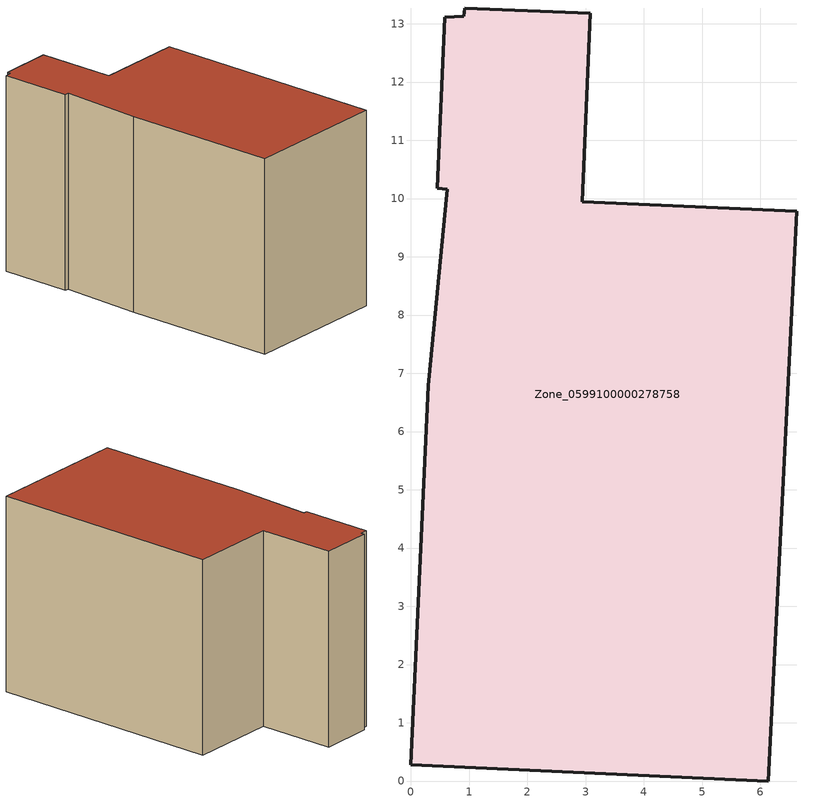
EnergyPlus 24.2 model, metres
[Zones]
Zone_0599100000278758
 floor ground (C_G): 0.58,13.12 0.91,13.13 0.92,13.27 3.08,13.19 2.94,9.95 6.62,9.78 6.13,0 0,0.28 0.29,6.79 0.62,10.16 0.45,10.18 z1.01
 wall outside (C_F): 2.94,9.95 3.08,13.19 0.92,13.27 0.91,13.13 0.58,13.12 0.45,10.18 0.62,10.16 0.29,6.79 0,0.28 6.13,0 6.62,9.78 2.94,9.95 z1.01:9.18
 roof outside (C_R): 0.92,13.27 0.91,13.13 0.58,13.12 0.45,10.18 0.62,10.16 0.29,6.79 0,0.28 6.13,0 6.62,9.78 2.94,9.95 3.08,13.19 z9.18
[BUILDING]
Pand.0599100000278758: North Axis=0; Terrain=City; Loads Convergence Tolerance Value=0.04; Temperature Convergence Tolerance Value=0.4; Solar Distribution=FullExterior; Maximum Number of Warmup Days=25; Minimum Number of Warmup Days=1
[Site:Location]
Rotterdam.The.Hague.AP_ZH_NLD Design_Conditions: Latitude=51.96; Longitude=4.45; Time Zone=1; Elevation=-4.5
[SITE:GROUNDTEMPERATURE:BUILDINGSURFACE]
18, 18, 18, 18, 18, 18, 18, 18, 18, 18, 18, 18
[MATERIAL] Thermal Absorptance=0.9; Solar Absorptance=0.7; Visible Absorptance=0.7
Name | Roughness | Thickness | Conductivity | Density | Specific Heat
G.TC.1975-1991 | MediumSmooth | 0.15 | 0.288461 | 540 | 1210
F.TC.1975-1991 | Rough | 0.3 | 0.230769 | 1920 | 840
R.TC.1975-1991 | MediumRough | 0.2 | 0.153846 | 1500 | 1000
[CONSTRUCTION]
C_G: G.TC.1975-1991
C_F: F.TC.1975-1991
C_R: R.TC.1975-1991
[ZONE]
Zone_0599100000278758: Type=1; Multiplier=1; Ceiling Height=Autocalculate; Volume=Autocalculate; Floor Area=autocalculate; Part of Total Floor Area=Yes
[ZONEINFILTRATION:DESIGNFLOWRATE]
Infil_Zone_0599100000278758: Zone or ZoneList or Space or SpaceList=Zone_0599100000278758; Schedule=AlwaysOn; Design Flow Rate Calculation Method=Flow/Area; Flow Rate per Floor Area=0.003; Constant Term Coefficient=1; Temperature Term Coefficient=0; Velocity Term Coefficient=0; Velocity Squared Term Coefficient=0
[HVACTEMPLATE:ZONE:IDEALLOADSAIRSYSTEM]
Zone_0599100000278758: Maximum Heating Supply Air Temperature=50; Minimum Cooling Supply Air Temperature=13; Maximum Heating Supply Air Humidity Ratio=0.0156; Minimum Cooling Supply Air Humidity Ratio=0.0077; Heating Limit=NoLimit; Cooling Limit=NoLimit; Dehumidification Control Type=ConstantSensibleHeatRatio; Cooling Sensible Heat Ratio=0.7; Dehumidification Setpoint=60; Humidification Control Type=None; Humidification Setpoint=30; Outdoor Air Method=None; Outdoor Air Flow Rate per Person=0.00944; Outdoor Air Flow Rate per Zone Floor Area=0; Outdoor Air Flow Rate per Zone=0; Demand Controlled Ventilation Type=None; Outdoor Air Economizer Type=NoEconomizer; Heat Recovery Type=None; Sensible Heat Recovery Effectiveness=0.7; Latent Heat Recovery Effectiveness=0.65
[ZONECONTROL:THERMOSTAT]
ThermostatControl_Zone_0599100000278758: Zone or ZoneList=Zone_0599100000278758; Control Type Schedule=DualSetpointControlType; Control 1=Thermostat_Zone_0599100000278758; Temperature Difference Between Cutout And Setpoint=0
[THERMOSTATSETPOINT:DUALSETPOINT]
Thermostat_Zone_0599100000278758: Heating Setpoint Temperature Schedule=HeatingSetpoint_Zone_0599100000278758; Cooling Setpoint Temperature Schedule=CoolingSetpoint_Zone_0599100000278758
[SCHEDULE:COMPACT]
HeatingSetpoint_Zone_0599100000278758: Through: 12/31, For: AllDays, Until: 24:00, 21
CoolingSetpoint_Zone_0599100000278758: Through: 12/31, For: AllDays, Until: 24:00, 24
DualSetpointControlType: Through: 12/31, For: AllDays, Until: 24:00, 4
AlwaysOn: Through: 12/31, For: AllDays, Until: 24:00, 1
